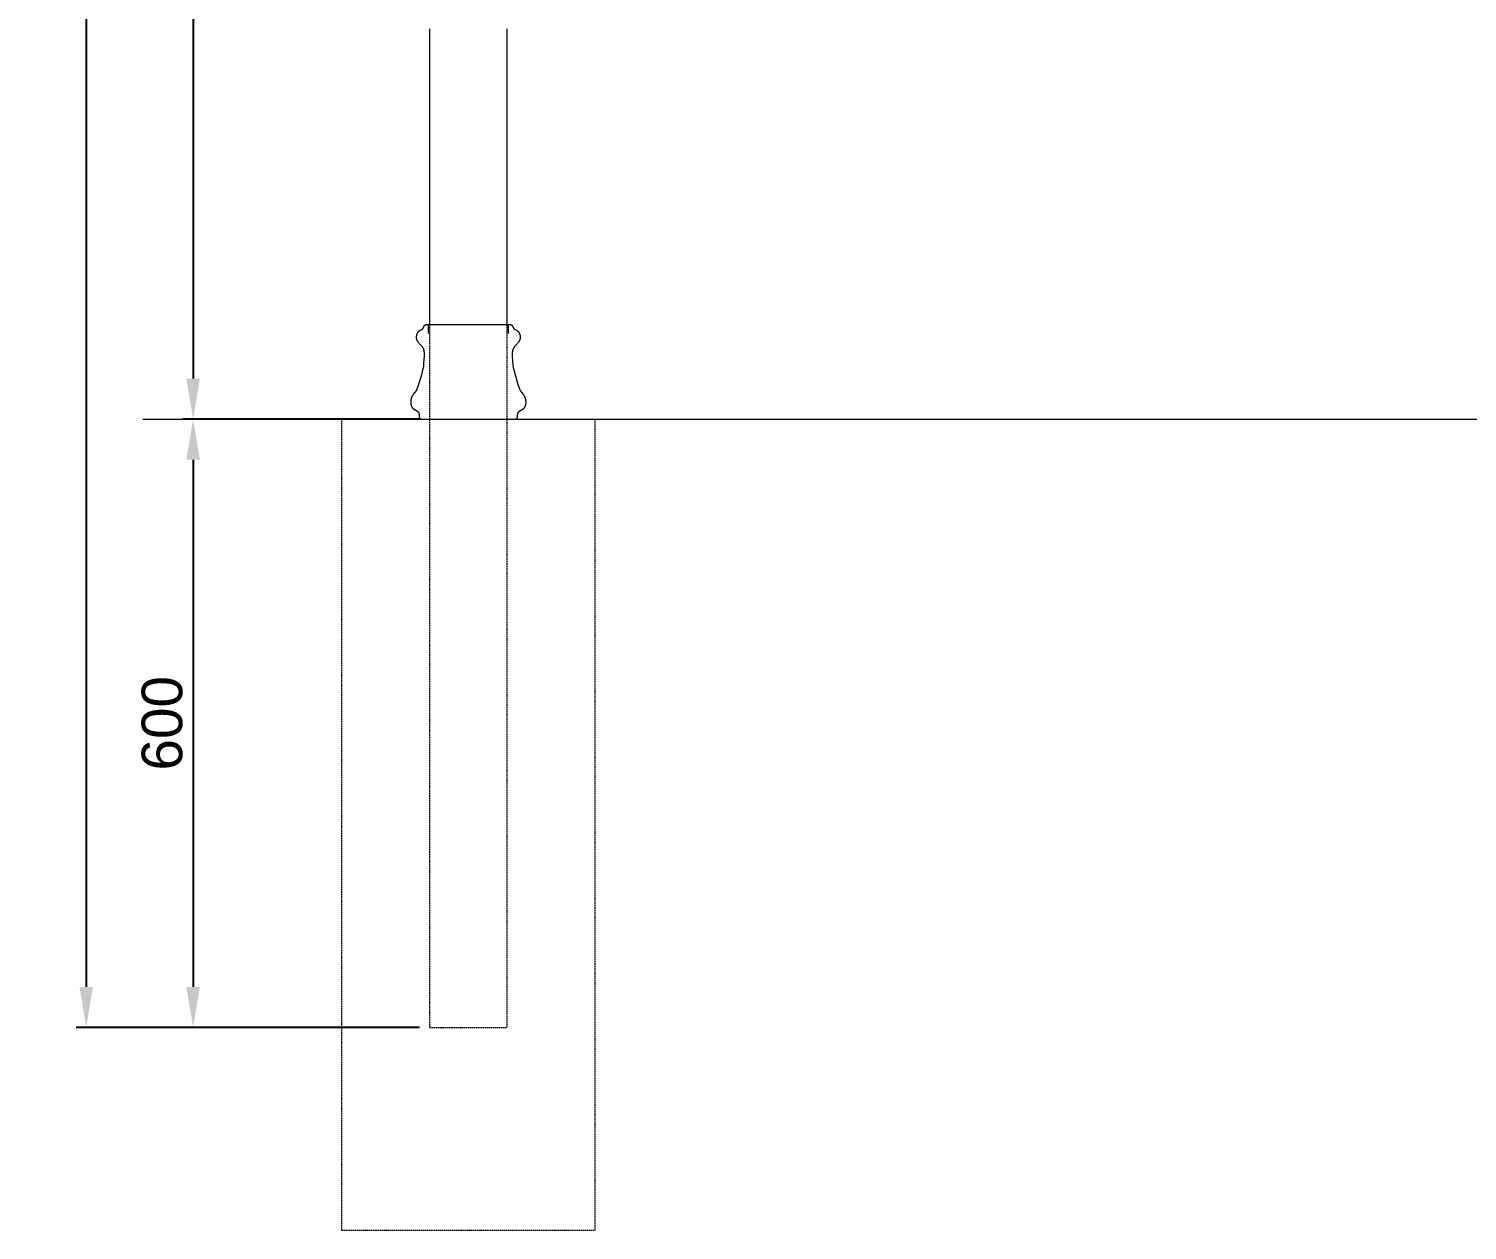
# Model space of a CAD drawing. Header units: millimetres. Extents: x -124 to 15640, y 659 to 4121.
# Drawn here: x 11228 to 12647, y 1437 to 2622 of the extents above; entities that cross this region are included whole.
import ezdxf

# ---------------------------------------------------------------- set-up
doc = ezdxf.new("R2010")
doc.units = ezdxf.units.MM
doc.linetypes.add('HIDDEN', pattern=[1.905, 1.27, -0.635])
for name, color, linetype, lineweight in [('ZANO_R', 7, 'Continuous', 0), ('ZANO_R_przerywana', 7, 'HIDDEN', 0), ('ZANO_W', 1, 'Continuous', 0)]:
    doc.layers.add(name, color=color, linetype=linetype, lineweight=lineweight)
doc.styles.add('Arial', font='arial.ttf')
doc.styles.get("Standard").update_dxf_attribs({"font": 'ARIALUNI.TTF'})
doc.dimstyles.new('pl i ang', dxfattribs={"dimtxt": 50, "dimasz": 50, "dimexe": 1.25, "dimexo": 0.625, "dimgap": 10, "dimtad": 1, "dimtoh": 1, "dimtxsty": 'Standard', "dimcen": 2.5, "dimclrd": 1, "dimclre": 1, "dimclrt": 1, "dimadec": 0, "dimazin": 0, "dimtfac": 1, "dimtmove": 0, "dimatfit": 3, "dimfxl": 1, "dimarcsym": 1})

# ---------------------------------------------------------------- blocks, each defined once
blk = doc.blocks.new('*D486')
at = {"layer": 'ZANO_R', "color": 1, "lineweight": -2}
for p, q in [((11648.3, 4120.6), (11275, 4120.6)), ((11285, 4080.6), (11285, 1676.6)), ((11613.8, 1636.6), (11275, 1636.6))]:
    blk.add_line(p, q, dxfattribs=at)
at = {"layer": 'ZANO_R', "color": 1}
for points in [[(11291.7, 4080.6), (11278.4, 4080.6), (11285, 4120.6)], [(11278.4, 1676.6), (11291.7, 1676.6), (11285, 1636.6)]]:
    blk.add_solid(points, dxfattribs=at)
at = {"layer": 'ZANO_R', "color": 1, "insert": (11254.6, 2878.6), "char_height": 40, "attachment_point": 5, "rotation": 90, "style": 'Arial'}
blk.add_mtext('2484', dxfattribs=at)
blk = doc.blocks.new('*D492')
at = {"layer": 'ZANO_R', "color": 1, "lineweight": -2}
for p, q in [((11451.8, 3439.6), (11380.4, 3439.6)), ((11390.4, 3399.6), (11390.4, 2276.6)), ((11605.4, 2236.6), (11380.4, 2236.6))]:
    blk.add_line(p, q, dxfattribs=at)
at = {"layer": 'ZANO_R', "color": 1}
for points in [[(11397.1, 3399.6), (11383.7, 3399.6), (11390.4, 3439.6)], [(11383.7, 2276.6), (11397.1, 2276.6), (11390.4, 2236.6)]]:
    blk.add_solid(points, dxfattribs=at)
at = {"layer": 'ZANO_R', "color": 1, "insert": (11360, 2838.1), "char_height": 40, "attachment_point": 5, "rotation": 90, "style": 'Arial'}
blk.add_mtext('1203', dxfattribs=at)
blk = doc.blocks.new('*D504')
at = {"layer": 'ZANO_W', "color": 1, "lineweight": -2}
for p, q in [((11613.8, 2236.6), (11380.4, 2236.6)), ((11390.4, 2196.6), (11390.4, 1676.6)), ((11613.8, 1636.6), (11380.4, 1636.6))]:
    blk.add_line(p, q, dxfattribs=at)
at = {"layer": 'ZANO_W', "color": 1}
for points in [[(11397.1, 2196.6), (11383.7, 2196.6), (11390.4, 2236.6)], [(11383.7, 1676.6), (11397.1, 1676.6), (11390.4, 1636.6)]]:
    blk.add_solid(points, dxfattribs=at)
at = {"layer": 'ZANO_W', "color": 1, "insert": (11360, 1936.6), "char_height": 40, "attachment_point": 5, "rotation": 90, "style": 'Arial'}
blk.add_mtext('600', dxfattribs=at)

msp = doc.modelspace()

# ---------------------------------------------------------------- linework, layer by layer
at = {"layer": 'ZANO_R'}
for p, q in [((11623.8, 2329.6), (11623.8, 2621.6)), ((11699.9, 2621.6), (11699.9, 2329.6)), ((11617.3, 2326.2), (11617.4, 2326.3)), ((11617.3, 2326.2), (11617.3, 2326.2)), ((11617.4, 2326.4), (11617.5, 2326.5)), ((11617.4, 2326.3), (11617.4, 2326.4)), ((11617.4, 2326.4), (11617.4, 2326.4)), ((11617.4, 2326.3), (11617.4, 2326.3)), ((11617.5, 2326.6), (11617.6, 2326.7)), ((11617.5, 2326.5), (11617.5, 2326.6)), ((11617.5, 2326.5), (11617.5, 2326.5)), ((11617.6, 2326.8), (11617.7, 2327.1)), ((11617.6, 2326.7), (11617.6, 2326.8)), ((11617.7, 2327.1), (11618, 2327.8)), ((11618, 2327.9), (11618.1, 2328)), ((11618, 2327.8), (11618, 2327.9)), ((11618.1, 2328.2), (11618.2, 2328.3)), ((11618.1, 2328), (11618.1, 2328.2)), ((11618.2, 2328.4), (11618.3, 2328.5)), ((11618.2, 2328.3), (11618.2, 2328.4)), ((11618.2, 2328.4), (11618.2, 2328.4)), ((11618.2, 2328.3), (11618.2, 2328.3)), ((11618.3, 2328.6), (11618.4, 2328.7)), ((11618.3, 2328.5), (11618.3, 2328.6)), ((11618.3, 2328.6), (11618.3, 2328.6)), ((11618.4, 2328.7), (11618.5, 2328.8)), ((11618.4, 2328.7), (11618.4, 2328.7)), ((11618.5, 2328.8), (11618.5, 2328.9)), ((11618.5, 2328.9), (11618.6, 2328.9)), ((11618.5, 2328.8), (11618.5, 2328.8)), ((11618.6, 2328.9), (11618.6, 2329)), ((11618.6, 2329), (11618.7, 2329)), ((11618.7, 2329), (11618.7, 2329.1)), ((11618.7, 2329.1), (11618.8, 2329.1)), ((11618.8, 2329.1), (11618.9, 2329.2)), ((11618.8, 2329.1), (11618.8, 2329.1)), ((11618.9, 2329.2), (11619, 2329.3)), ((11618.9, 2329.2), (11618.9, 2329.2)), ((11619, 2329.3), (11619, 2329.3)), ((11619, 2329.3), (11619, 2329.3)), ((11619, 2329.3), (11619, 2329.3)), ((11619, 2329.3), (11619.1, 2329.3)), ((11619.1, 2329.3), (11619.1, 2329.4)), ((11619.1, 2329.4), (11619.2, 2329.4)), ((11619.1, 2329.3), (11619.1, 2329.3)), ((11619.2, 2329.4), (11619.2, 2329.4)), ((11619.2, 2329.4), (11619.3, 2329.4)), ((11619.3, 2329.4), (11619.4, 2329.5)), ((11619.4, 2329.5), (11619.5, 2329.5)), ((11619.5, 2329.5), (11619.5, 2329.5)), ((11619.5, 2329.5), (11619.6, 2329.5)), ((11619.6, 2329.5), (11619.7, 2329.6)), ((11619.7, 2329.6), (11619.8, 2329.6)), ((11619.8, 2329.6), (11619.9, 2329.6)), ((11620.2, 2329.6), (11619.9, 2329.6)), ((11619.9, 2329.6), (11619.9, 2329.6)), ((11619.9, 2329.6), (11619.9, 2329.6)), ((11619.9, 2329.6), (11619.9, 2329.6)), ((11619.9, 2329.6), (11619.9, 2329.6)), ((11621.2, 2329.6), (11620.2, 2329.6)), ((11625, 2329.6), (11621.2, 2329.6)), ((11622.7, 2320.9), (11622.7, 2329.6)), ((11637.5, 2329.6), (11625, 2329.6)), ((11663.7, 2329.6), (11637.5, 2329.6)), ((11703.8, 2329.6), (11663.7, 2329.6)), ((11701, 2329.6), (11701, 2320.9)), ((11703.8, 2329.6), (11703.9, 2329.6)), ((11703.9, 2329.6), (11704, 2329.6)), ((11704, 2329.6), (11704.1, 2329.5)), ((11704.1, 2329.5), (11704.2, 2329.5)), ((11704.2, 2329.5), (11704.2, 2329.5)), ((11704.2, 2329.5), (11704.3, 2329.5)), ((11704.3, 2329.5), (11704.4, 2329.4)), ((11704.4, 2329.4), (11704.5, 2329.4)), ((11704.5, 2329.4), (11704.5, 2329.4)), ((11704.5, 2329.4), (11704.6, 2329.4)), ((11704.6, 2329.4), (11704.6, 2329.3)), ((11704.6, 2329.3), (11704.6, 2329.3)), ((11704.6, 2329.3), (11704.7, 2329.3)), ((11704.7, 2329.3), (11704.7, 2329.3)), ((11704.7, 2329.3), (11704.7, 2329.3)), ((11704.7, 2329.3), (11704.7, 2329.3)), ((11704.7, 2329.3), (11704.8, 2329.2)), ((11704.8, 2329.2), (11704.8, 2329.2)), ((11704.8, 2329.2), (11704.9, 2329.1)), ((11704.9, 2329.1), (11704.9, 2329.1)), ((11704.9, 2329.1), (11705, 2329.1)), ((11705, 2329.1), (11705, 2329)), ((11705, 2329), (11705.1, 2329)), ((11705.1, 2329), (11705.1, 2328.9)), ((11705.1, 2328.9), (11705.2, 2328.9)), ((11705.2, 2328.9), (11705.2, 2328.8)), ((11705.2, 2328.8), (11705.2, 2328.8)), ((11705.2, 2328.8), (11705.3, 2328.7)), ((11705.3, 2328.7), (11705.3, 2328.7)), ((11705.3, 2328.7), (11705.4, 2328.6)), ((11705.4, 2328.6), (11705.4, 2328.6)), ((11705.4, 2328.6), (11705.4, 2328.5)), ((11705.4, 2328.5), (11705.5, 2328.4)), ((11705.5, 2328.4), (11705.5, 2328.4)), ((11705.5, 2328.4), (11705.5, 2328.3)), ((11705.5, 2328.3), (11705.5, 2328.3)), ((11705.5, 2328.3), (11705.6, 2328.2)), ((11705.6, 2328.2), (11705.6, 2328)), ((11705.6, 2328), (11705.7, 2327.9)), ((11705.7, 2327.9), (11705.7, 2327.8)), ((11705.7, 2327.8), (11706, 2327.1)), ((11706, 2327.1), (11706.1, 2326.8)), ((11706.1, 2326.8), (11706.1, 2326.7)), ((11706.1, 2326.7), (11706.2, 2326.6)), ((11706.2, 2326.6), (11706.2, 2326.5)), ((11706.2, 2326.5), (11706.2, 2326.5)), ((11706.2, 2326.5), (11706.3, 2326.4)), ((11706.3, 2326.4), (11706.3, 2326.4)), ((11706.3, 2326.4), (11706.3, 2326.3)), ((11706.3, 2326.3), (11706.3, 2326.3)), ((11706.3, 2326.3), (11706.4, 2326.2)), ((11706.4, 2326.2), (11706.4, 2326.2)), ((11610.8, 2318.6), (11610.9, 2318.9)), ((11610.8, 2318.3), (11610.8, 2318.6)), ((11610.8, 2318), (11610.8, 2318.3)), ((11610.8, 2317.7), (11610.8, 2318)), ((11610.8, 2317.4), (11610.8, 2317.7)), ((11610.8, 2317.1), (11610.8, 2317.4)), ((11610.8, 2316.8), (11610.8, 2317.1)), ((11610.8, 2316.5), (11610.8, 2316.8)), ((11610.8, 2316.2), (11610.8, 2316.5)), ((11610.9, 2315.9), (11610.8, 2316.2)), ((11610.9, 2319.2), (11611, 2319.5)), ((11610.9, 2318.9), (11610.9, 2319.2)), ((11610.9, 2315.7), (11610.9, 2315.9)), ((11610.9, 2315.6), (11610.9, 2315.7)), ((11611, 2315.4), (11610.9, 2315.6)), ((11611, 2319.5), (11611.1, 2319.8)), ((11611, 2315.3), (11611, 2315.4)), ((11611, 2315.1), (11611, 2315.3)), ((11611.1, 2315), (11611, 2315.1)), ((11611.1, 2320), (11611.2, 2320.1)), ((11611.1, 2319.8), (11611.1, 2320)), ((11611.1, 2314.9), (11611.1, 2315)), ((11611.2, 2314.7), (11611.1, 2314.9)), ((11611.2, 2320.3), (11611.3, 2320.4)), ((11611.2, 2320.1), (11611.2, 2320.3)), ((11611.2, 2314.6), (11611.2, 2314.7)), ((11611.3, 2314.5), (11611.2, 2314.6)), ((11611.3, 2320.6), (11611.4, 2320.7)), ((11611.3, 2320.4), (11611.3, 2320.6)), ((11611.3, 2314.3), (11611.3, 2314.5)), ((11611.4, 2314.2), (11611.3, 2314.3)), ((11611.4, 2320.9), (11611.5, 2321)), ((11611.4, 2320.7), (11611.4, 2320.9)), ((11611.4, 2314.1), (11611.4, 2314.2)), ((11611.5, 2314), (11611.4, 2314.1)), ((11611.5, 2321.1), (11611.6, 2321.3)), ((11611.5, 2321), (11611.5, 2321.1)), ((11611.6, 2313.8), (11611.5, 2314)), ((11611.6, 2321.3), (11611.7, 2321.4)), ((11611.7, 2313.6), (11611.6, 2313.8)), ((11611.7, 2321.6), (11611.8, 2321.7)), ((11611.7, 2321.4), (11611.7, 2321.6)), ((11611.8, 2313.4), (11611.7, 2313.6)), ((11611.8, 2321.7), (11611.9, 2321.8)), ((11611.9, 2313.2), (11611.8, 2313.4)), ((11611.9, 2321.8), (11612, 2322)), ((11612, 2313), (11611.9, 2313.2)), ((11612, 2322.1), (11612.1, 2322.2)), ((11612, 2322), (11612, 2322.1)), ((11612.2, 2312.8), (11612, 2313)), ((11612.1, 2322.2), (11612.2, 2322.3)), ((11612.2, 2322.3), (11612.3, 2322.5)), ((11612.3, 2312.6), (11612.2, 2312.8)), ((11612.3, 2322.5), (11612.4, 2322.6)), ((11612.5, 2312.4), (11612.3, 2312.6)), ((11612.4, 2322.6), (11612.5, 2322.7)), ((11612.5, 2322.7), (11612.6, 2322.8)), ((11612.6, 2312.2), (11612.5, 2312.4)), ((11612.6, 2322.8), (11612.7, 2322.9)), ((11612.7, 2312), (11612.6, 2312.2)), ((11612.7, 2322.9), (11612.8, 2323)), ((11613.1, 2311.7), (11612.7, 2312)), ((11612.8, 2323), (11612.9, 2323.1)), ((11612.9, 2323.1), (11613, 2323.2)), ((11613, 2323.2), (11613.1, 2323.3)), ((11613.1, 2323.3), (11613.2, 2323.4)), ((11613.2, 2323.4), (11613.4, 2323.6)), ((11613.4, 2323.6), (11613.5, 2323.7)), ((11613.5, 2323.7), (11613.7, 2323.8)), ((11613.7, 2323.8), (11613.8, 2323.9)), ((11613.8, 2323.9), (11614, 2324)), ((11614, 2324), (11614.1, 2324.1)), ((11614.1, 2324.1), (11614.3, 2324.2)), ((11614.3, 2324.2), (11614.5, 2324.3)), ((11614.5, 2324.3), (11614.9, 2324.5)), ((11614.9, 2324.5), (11615.8, 2324.9)), ((11615.8, 2324.9), (11616, 2325)), ((11616, 2325), (11616.2, 2325.2)), ((11616.2, 2325.2), (11616.3, 2325.2)), ((11616.3, 2325.2), (11616.3, 2325.3)), ((11616.3, 2325.3), (11616.4, 2325.3)), ((11616.4, 2325.3), (11616.5, 2325.4)), ((11616.5, 2325.4), (11616.6, 2325.5)), ((11616.6, 2325.5), (11616.7, 2325.5)), ((11616.7, 2325.5), (11616.8, 2325.6)), ((11616.8, 2325.6), (11616.9, 2325.7)), ((11616.9, 2325.7), (11617, 2325.8)), ((11616.9, 2325.7), (11616.9, 2325.7)), ((11617, 2325.8), (11617.1, 2325.9)), ((11617, 2325.8), (11617, 2325.8)), ((11617, 2325.8), (11617, 2325.8)), ((11617.1, 2325.9), (11617.1, 2326)), ((11617.1, 2326), (11617.2, 2326)), ((11617.1, 2325.9), (11617.1, 2325.9)), ((11617.2, 2326), (11617.2, 2326.1)), ((11617.2, 2326.1), (11617.3, 2326.1)), ((11617.2, 2326), (11617.2, 2326)), ((11617.3, 2326.1), (11617.3, 2326.2)), ((11622.7, 2320.9), (11622.7, 2320.9)), ((11622.7, 2320.9), (11622.7, 2320.9)), ((11622.7, 2320.9), (11622.7, 2320.9)), ((11622.7, 2320.9), (11622.7, 2320.9)), ((11622.7, 2320.9), (11622.7, 2320.9)), ((11622.7, 2320.9), (11622.7, 2320.9)), ((11622.7, 2320.9), (11622.7, 2320.9)), ((11622.7, 2320.9), (11622.7, 2320.9)), ((11622.7, 2320.9), (11622.7, 2320.9)), ((11706.4, 2326.2), (11706.4, 2326.1)), ((11706.4, 2326.1), (11706.5, 2326.1)), ((11706.5, 2326.1), (11706.5, 2326)), ((11706.5, 2326), (11706.5, 2326)), ((11706.5, 2326), (11706.6, 2326)), ((11706.6, 2326), (11706.6, 2325.9)), ((11706.6, 2325.9), (11706.6, 2325.9)), ((11706.6, 2325.9), (11706.7, 2325.8)), ((11706.7, 2325.8), (11706.7, 2325.8)), ((11706.7, 2325.8), (11706.7, 2325.8)), ((11706.7, 2325.8), (11706.8, 2325.7)), ((11706.8, 2325.7), (11706.8, 2325.7)), ((11706.8, 2325.7), (11706.9, 2325.6)), ((11706.9, 2325.6), (11707, 2325.5)), ((11707, 2325.5), (11707.1, 2325.5)), ((11707.1, 2325.5), (11707.2, 2325.4)), ((11707.2, 2325.4), (11707.3, 2325.3)), ((11707.3, 2325.3), (11707.4, 2325.3)), ((11707.4, 2325.3), (11707.4, 2325.2)), ((11707.4, 2325.2), (11707.5, 2325.2)), ((11707.5, 2325.2), (11707.7, 2325)), ((11707.7, 2325), (11707.9, 2324.9)), ((11707.9, 2324.9), (11708.8, 2324.5)), ((11708.8, 2324.5), (11709.2, 2324.3)), ((11709.2, 2324.3), (11709.4, 2324.2)), ((11709.4, 2324.2), (11709.6, 2324.1)), ((11709.6, 2324.1), (11709.7, 2324)), ((11709.7, 2324), (11709.9, 2323.9)), ((11709.9, 2323.9), (11710, 2323.8)), ((11710, 2323.8), (11710.2, 2323.7)), ((11710.2, 2323.7), (11710.3, 2323.6)), ((11710.3, 2323.6), (11710.5, 2323.4)), ((11710.5, 2323.4), (11710.6, 2323.3)), ((11710.6, 2323.3), (11710.7, 2323.2)), ((11711, 2312), (11710.6, 2311.7)), ((11710.7, 2323.2), (11710.8, 2323.1)), ((11710.8, 2323.1), (11710.9, 2323)), ((11710.9, 2323), (11711, 2322.9)), ((11711, 2322.9), (11711.1, 2322.8)), ((11711.1, 2312.2), (11711, 2312)), ((11711.1, 2322.8), (11711.2, 2322.7)), ((11711.2, 2312.4), (11711.1, 2312.2)), ((11711.2, 2322.7), (11711.3, 2322.6)), ((11711.4, 2312.6), (11711.2, 2312.4)), ((11711.3, 2322.6), (11711.4, 2322.5)), ((11711.4, 2322.5), (11711.5, 2322.3)), ((11711.5, 2312.8), (11711.4, 2312.6)), ((11711.5, 2322.3), (11711.6, 2322.2)), ((11711.7, 2313), (11711.5, 2312.8)), ((11711.6, 2322.2), (11711.7, 2322.1)), ((11711.7, 2322.1), (11711.7, 2322)), ((11711.7, 2322), (11711.8, 2321.8)), ((11711.8, 2313.2), (11711.7, 2313)), ((11711.8, 2321.8), (11711.9, 2321.7)), ((11711.9, 2313.4), (11711.8, 2313.2)), ((11711.9, 2321.7), (11712, 2321.6)), ((11712, 2313.6), (11711.9, 2313.4)), ((11712, 2321.6), (11712, 2321.4)), ((11712, 2321.4), (11712.1, 2321.3)), ((11712.1, 2313.8), (11712, 2313.6)), ((11712.1, 2321.3), (11712.2, 2321.1)), ((11712.2, 2314), (11712.1, 2313.8)), ((11712.2, 2321.1), (11712.2, 2321)), ((11712.2, 2321), (11712.3, 2320.9)), ((11712.3, 2314.1), (11712.2, 2314)), ((11712.3, 2320.9), (11712.3, 2320.7)), ((11712.3, 2320.7), (11712.4, 2320.6)), ((11712.4, 2314.3), (11712.3, 2314.2)), ((11712.3, 2314.2), (11712.3, 2314.1)), ((11712.4, 2320.6), (11712.4, 2320.4)), ((11712.4, 2320.4), (11712.5, 2320.3)), ((11712.5, 2314.6), (11712.4, 2314.5)), ((11712.4, 2314.5), (11712.4, 2314.3)), ((11712.5, 2320.3), (11712.5, 2320.1)), ((11712.5, 2320.1), (11712.6, 2320)), ((11712.6, 2314.9), (11712.5, 2314.7)), ((11712.5, 2314.7), (11712.5, 2314.6)), ((11712.6, 2320), (11712.6, 2319.8)), ((11712.6, 2319.8), (11712.7, 2319.5)), ((11712.7, 2315.3), (11712.6, 2315.1)), ((11712.6, 2315.1), (11712.6, 2315)), ((11712.6, 2315), (11712.6, 2314.9)), ((11712.7, 2319.5), (11712.8, 2319.2)), ((11712.8, 2315.7), (11712.7, 2315.6)), ((11712.7, 2315.6), (11712.7, 2315.4)), ((11712.7, 2315.4), (11712.7, 2315.3)), ((11712.8, 2319.2), (11712.8, 2318.9)), ((11712.8, 2318.9), (11712.9, 2318.6)), ((11712.9, 2316.2), (11712.8, 2315.9)), ((11712.8, 2315.9), (11712.8, 2315.7)), ((11712.9, 2318.6), (11712.9, 2318.3)), ((11712.9, 2318.3), (11712.9, 2318)), ((11712.9, 2318), (11712.9, 2317.7)), ((11712.9, 2317.7), (11712.9, 2317.4)), ((11712.9, 2317.4), (11712.9, 2317.1)), ((11712.9, 2317.1), (11712.9, 2316.8)), ((11712.9, 2316.8), (11712.9, 2316.5)), ((11712.9, 2316.5), (11712.9, 2316.2)), ((11613.4, 2311.3), (11613.1, 2311.7)), ((11615.4, 2309.3), (11613.4, 2311.3)), ((11615.7, 2308.9), (11615.4, 2309.3)), ((11616, 2308.6), (11615.7, 2308.9)), ((11616.2, 2308.3), (11616, 2308.6)), ((11616.4, 2308.1), (11616.2, 2308.3)), ((11616.6, 2307.8), (11616.4, 2308.1)), ((11616.7, 2307.5), (11616.6, 2307.8)), ((11616.9, 2307.3), (11616.7, 2307.5)), ((11617.1, 2307), (11616.9, 2307.3)), ((11617.2, 2306.7), (11617.1, 2307)), ((11617.4, 2306.4), (11617.2, 2306.7)), ((11617.5, 2306.2), (11617.4, 2306.4)), ((11617.6, 2305.9), (11617.5, 2306.2)), ((11617.8, 2305.6), (11617.6, 2305.9)), ((11617.9, 2305.3), (11617.8, 2305.6)), ((11618, 2305), (11617.9, 2305.3)), ((11618.1, 2304.7), (11618, 2305)), ((11618.2, 2304.4), (11618.1, 2304.7)), ((11618.1, 2291.4), (11618.5, 2298.7)), ((11618.2, 2304.1), (11618.2, 2304.4)), ((11618.3, 2303.9), (11618.2, 2304.1)), ((11618.3, 2303.7), (11618.3, 2303.9)), ((11618.4, 2303.4), (11618.3, 2303.7)), ((11618.4, 2303.1), (11618.4, 2303.4)), ((11618.5, 2302.7), (11618.4, 2303.1)), ((11618.5, 2302.4), (11618.5, 2302.7)), ((11618.5, 2302), (11618.5, 2302.4)), ((11618.5, 2301.7), (11618.5, 2302)), ((11618.6, 2301.3), (11618.5, 2301.7)), ((11618.5, 2300), (11618.6, 2300.7)), ((11618.5, 2298.7), (11618.5, 2300)), ((11618.6, 2300.7), (11618.6, 2301.3)), ((11705.2, 2301.7), (11705.1, 2301.3)), ((11705.1, 2301.3), (11705.1, 2300.7)), ((11705.1, 2300.7), (11705.2, 2300)), ((11705.3, 2303.1), (11705.2, 2302.7)), ((11705.2, 2302.7), (11705.2, 2302.4)), ((11705.2, 2302.4), (11705.2, 2302)), ((11705.2, 2302), (11705.2, 2301.7)), ((11705.2, 2300), (11705.5, 2292.8)), ((11705.4, 2303.7), (11705.3, 2303.4)), ((11705.3, 2303.4), (11705.3, 2303.1)), ((11705.5, 2304.1), (11705.4, 2303.9)), ((11705.4, 2303.9), (11705.4, 2303.7)), ((11705.6, 2304.7), (11705.5, 2304.4)), ((11705.5, 2304.4), (11705.5, 2304.1)), ((11705.7, 2305), (11705.6, 2304.7)), ((11705.8, 2305.3), (11705.7, 2305)), ((11705.9, 2305.6), (11705.8, 2305.3)), ((11706.1, 2305.9), (11705.9, 2305.6)), ((11706.2, 2306.2), (11706.1, 2305.9)), ((11706.3, 2306.4), (11706.2, 2306.2)), ((11706.5, 2306.7), (11706.3, 2306.4)), ((11706.6, 2307), (11706.5, 2306.7)), ((11706.8, 2307.3), (11706.6, 2307)), ((11707, 2307.5), (11706.8, 2307.3)), ((11707.1, 2307.8), (11707, 2307.5)), ((11707.3, 2308.1), (11707.1, 2307.8)), ((11707.5, 2308.3), (11707.3, 2308.1)), ((11707.7, 2308.6), (11707.5, 2308.3)), ((11708, 2308.9), (11707.7, 2308.6)), ((11708.3, 2309.3), (11708, 2308.9)), ((11710.3, 2311.3), (11708.3, 2309.3)), ((11710.6, 2311.7), (11710.3, 2311.3)), ((11616.5, 2282.8), (11617.1, 2285.1)), ((11617.1, 2285.1), (11617.4, 2286.2)), ((11617.4, 2286.2), (11617.6, 2287.2)), ((11617.6, 2287.2), (11617.7, 2287.9)), ((11617.7, 2287.9), (11617.8, 2288.6)), ((11617.8, 2288.6), (11617.9, 2289.3)), ((11617.9, 2289.3), (11618, 2290)), ((11618, 2290), (11618.1, 2291.4)), ((11705.5, 2292.8), (11705.6, 2291.4)), ((11705.6, 2291.4), (11705.7, 2290)), ((11705.7, 2290), (11705.8, 2289.3)), ((11705.8, 2289.3), (11705.9, 2288.6)), ((11705.9, 2288.6), (11706, 2287.9)), ((11706, 2287.9), (11706.1, 2287.2)), ((11706.1, 2287.2), (11706.3, 2286.2)), ((11706.3, 2286.2), (11706.6, 2285.1)), ((11706.6, 2285.1), (11707.2, 2282.8)), ((11612.4, 2269.1), (11615.3, 2278.4)), ((11615.3, 2278.4), (11616.5, 2282.8)), ((11707.2, 2282.8), (11710.7, 2270.9)), ((11710.7, 2270.9), (11711.3, 2269.1)), ((11605.4, 2255.4), (11605.5, 2255.8)), ((11605.4, 2255), (11605.4, 2255.4)), ((11605.5, 2255.8), (11605.6, 2256.2)), ((11605.6, 2256.2), (11605.7, 2256.6)), ((11605.7, 2256.6), (11605.8, 2257)), ((11605.8, 2257.3), (11605.9, 2257.5)), ((11605.8, 2257), (11605.8, 2257.3)), ((11605.9, 2257.5), (11606, 2257.7)), ((11606, 2257.7), (11606.1, 2258)), ((11606.1, 2258), (11606.2, 2258.2)), ((11606.2, 2258.2), (11606.3, 2258.4)), ((11606.3, 2258.6), (11606.4, 2258.8)), ((11606.3, 2258.4), (11606.3, 2258.6)), ((11606.4, 2258.8), (11606.5, 2259.1)), ((11606.5, 2259.1), (11606.7, 2259.3)), ((11606.7, 2259.3), (11606.8, 2259.5)), ((11606.8, 2259.5), (11606.9, 2259.7)), ((11606.9, 2259.7), (11607, 2259.9)), ((11607, 2259.9), (11607.1, 2260.1)), ((11607.1, 2260.1), (11607.3, 2260.3)), ((11607.3, 2260.3), (11607.4, 2260.6)), ((11607.4, 2260.6), (11607.6, 2260.8)), ((11607.6, 2260.8), (11607.8, 2261)), ((11607.8, 2261), (11608.1, 2261.4)), ((11608.1, 2261.4), (11609.1, 2262.7)), ((11609.1, 2262.7), (11609.5, 2263.1)), ((11609.5, 2263.1), (11609.6, 2263.3)), ((11609.6, 2263.3), (11609.8, 2263.5)), ((11609.8, 2263.5), (11610, 2263.8)), ((11610, 2263.8), (11610.1, 2264)), ((11610.1, 2264), (11610.2, 2264.2)), ((11610.2, 2264.2), (11610.4, 2264.4)), ((11610.4, 2264.4), (11610.6, 2264.8)), ((11610.6, 2264.8), (11610.9, 2265.3)), ((11610.9, 2265.3), (11611.1, 2265.7)), ((11611.1, 2265.7), (11611.3, 2266.2)), ((11611.3, 2266.2), (11611.5, 2266.7)), ((11611.5, 2266.7), (11611.7, 2267.1)), ((11611.7, 2267.1), (11612, 2268.1)), ((11612, 2268.1), (11612.4, 2269.1)), ((11711.3, 2269.1), (11711.7, 2268.1)), ((11711.7, 2268.1), (11712, 2267.1)), ((11712, 2267.1), (11712.2, 2266.7)), ((11712.2, 2266.7), (11712.4, 2266.2)), ((11712.4, 2266.2), (11712.6, 2265.7)), ((11712.6, 2265.7), (11712.8, 2265.3)), ((11712.8, 2265.3), (11713.1, 2264.8)), ((11713.1, 2264.8), (11713.3, 2264.4)), ((11713.3, 2264.4), (11713.5, 2264.2)), ((11713.5, 2264.2), (11713.6, 2264)), ((11713.6, 2264), (11713.7, 2263.8)), ((11713.7, 2263.8), (11713.9, 2263.5)), ((11713.9, 2263.5), (11714, 2263.3)), ((11714, 2263.3), (11714.2, 2263.1)), ((11714.2, 2263.1), (11714.6, 2262.7)), ((11714.6, 2262.7), (11715.6, 2261.4)), ((11715.6, 2261.4), (11715.9, 2261)), ((11715.9, 2261), (11716.1, 2260.8)), ((11716.1, 2260.8), (11716.3, 2260.6)), ((11716.3, 2260.6), (11716.4, 2260.3)), ((11716.4, 2260.3), (11716.6, 2260.1)), ((11716.6, 2260.1), (11716.7, 2259.9)), ((11716.7, 2259.9), (11716.8, 2259.7)), ((11716.8, 2259.7), (11716.9, 2259.5)), ((11716.9, 2259.5), (11717, 2259.3)), ((11717, 2259.3), (11717.2, 2259.1)), ((11717.2, 2259.1), (11717.3, 2258.8)), ((11717.3, 2258.8), (11717.4, 2258.6)), ((11717.4, 2258.6), (11717.4, 2258.4)), ((11717.4, 2258.4), (11717.5, 2258.2)), ((11717.5, 2258.2), (11717.6, 2258)), ((11717.6, 2258), (11717.7, 2257.7)), ((11717.7, 2257.7), (11717.8, 2257.5)), ((11717.8, 2257.5), (11717.9, 2257.3)), ((11717.9, 2257.3), (11717.9, 2257)), ((11717.9, 2257), (11718, 2256.6)), ((11718, 2256.6), (11718.1, 2256.2)), ((11718.1, 2256.2), (11718.2, 2255.8)), ((11718.2, 2255.8), (11718.3, 2255.4)), ((11718.3, 2255.4), (11718.3, 2255)), ((11605.3, 2254.6), (11605.4, 2255)), ((11605.3, 2254.2), (11605.3, 2254.6)), ((11605.3, 2253.8), (11605.3, 2254.2)), ((11605.3, 2253.5), (11605.3, 2253.8)), ((11605.3, 2253.1), (11605.3, 2253.5)), ((11605.3, 2252.7), (11605.3, 2253.1)), ((11605.3, 2252.3), (11605.3, 2252.7)), ((11605.3, 2251.9), (11605.3, 2252.3)), ((11605.4, 2251.7), (11605.3, 2251.9)), ((11605.4, 2251.5), (11605.4, 2251.7)), ((11605.4, 2251.3), (11605.4, 2251.5)), ((11605.5, 2251.1), (11605.4, 2251.3)), ((11605.5, 2250.9), (11605.5, 2251.1)), ((11605.6, 2250.7), (11605.5, 2250.9)), ((11605.6, 2250.5), (11605.6, 2250.7)), ((11605.7, 2250.4), (11605.6, 2250.5)), ((11605.8, 2250), (11605.7, 2250.4)), ((11605.9, 2249.7), (11605.8, 2250)), ((11605.9, 2249.6), (11605.9, 2249.7)), ((11606, 2249.4), (11605.9, 2249.6)), ((11606, 2249.2), (11606, 2249.4)), ((11606.1, 2249.1), (11606, 2249.2)), ((11606.2, 2248.9), (11606.1, 2249.1)), ((11606.3, 2248.8), (11606.2, 2248.9)), ((11606.3, 2248.6), (11606.3, 2248.8)), ((11606.4, 2248.5), (11606.3, 2248.6)), ((11606.5, 2248.3), (11606.4, 2248.5)), ((11606.6, 2248.2), (11606.5, 2248.3)), ((11606.7, 2248), (11606.6, 2248.2)), ((11606.7, 2247.9), (11606.7, 2248)), ((11606.8, 2247.8), (11606.7, 2247.9)), ((11606.9, 2247.6), (11606.8, 2247.8)), ((11607, 2247.5), (11606.9, 2247.6)), ((11607.1, 2247.3), (11607, 2247.5)), ((11607.2, 2247.2), (11607.1, 2247.3)), ((11607.4, 2247.1), (11607.2, 2247.2)), ((11607.5, 2247), (11607.4, 2247.1)), ((11607.6, 2246.8), (11607.5, 2247)), ((11607.7, 2246.7), (11607.6, 2246.8)), ((11607.8, 2246.6), (11607.7, 2246.7)), ((11607.9, 2246.5), (11607.8, 2246.6)), ((11608.1, 2246.4), (11607.9, 2246.5)), ((11608.2, 2246.2), (11608.1, 2246.4)), ((11608.3, 2246.1), (11608.2, 2246.2)), ((11608.5, 2246), (11608.3, 2246.1)), ((11608.6, 2245.9), (11608.5, 2246)), ((11608.8, 2245.8), (11608.6, 2245.9)), ((11608.9, 2245.7), (11608.8, 2245.8)), ((11609.1, 2245.6), (11608.9, 2245.7)), ((11609.3, 2245.5), (11609.1, 2245.6)), ((11609.6, 2245.3), (11609.3, 2245.5)), ((11611, 2244.6), (11609.6, 2245.3)), ((11611.3, 2244.4), (11611, 2244.6)), ((11611.5, 2244.3), (11611.3, 2244.4)), ((11611.7, 2244.2), (11611.5, 2244.3)), ((11611.8, 2244.1), (11611.7, 2244.2)), ((11612, 2244), (11611.8, 2244.1)), ((11612.1, 2243.9), (11612, 2244)), ((11612.2, 2243.8), (11612.1, 2243.9)), ((11612.3, 2243.7), (11612.2, 2243.8)), ((11612.4, 2243.7), (11612.3, 2243.7)), ((11612.5, 2243.6), (11612.4, 2243.7)), ((11612.6, 2243.5), (11612.5, 2243.6)), ((11612.5, 2243.6), (11612.5, 2243.6)), ((11612.6, 2243.4), (11612.6, 2243.5)), ((11612.7, 2243.4), (11612.6, 2243.4)), ((11612.8, 2243.3), (11612.7, 2243.4)), ((11612.8, 2243.2), (11612.8, 2243.3)), ((11612.9, 2243.2), (11612.8, 2243.2)), ((11612.9, 2243.1), (11612.9, 2243.2)), ((11613, 2243), (11612.9, 2243.1)), ((11613.1, 2242.9), (11613, 2243)), ((11613, 2243), (11613, 2243)), ((11613.1, 2242.8), (11613.1, 2242.9)), ((11613.2, 2242.7), (11613.1, 2242.8)), ((11613.2, 2242.6), (11613.2, 2242.7)), ((11613.3, 2242.6), (11613.2, 2242.6)), ((11613.3, 2242.5), (11613.3, 2242.6)), ((11613.3, 2242.4), (11613.3, 2242.5)), ((11613.4, 2242.3), (11613.3, 2242.4)), ((11613.4, 2242.2), (11613.4, 2242.3)), ((11613.4, 2242.1), (11613.4, 2242.2)), ((11613.5, 2242), (11613.4, 2242.1)), ((11613.5, 2241.9), (11613.5, 2242)), ((11613.5, 2241.8), (11613.5, 2241.9)), ((11613.5, 2241.7), (11613.5, 2241.8)), ((11613.5, 2241.6), (11613.5, 2241.7)), ((11613.6, 2241.4), (11613.5, 2241.6)), ((11613.6, 2241.1), (11613.6, 2241.4)), ((11613.6, 2240.7), (11613.6, 2241.1)), ((11710.2, 2241.6), (11710.1, 2241.4)), ((11710.1, 2241.4), (11710.1, 2241.1)), ((11710.1, 2241.1), (11710.1, 2240.7)), ((11710.3, 2242.1), (11710.2, 2242)), ((11710.2, 2242), (11710.2, 2241.9)), ((11710.2, 2241.9), (11710.2, 2241.8)), ((11710.2, 2241.8), (11710.2, 2241.7)), ((11710.2, 2241.7), (11710.2, 2241.6)), ((11710.4, 2242.4), (11710.3, 2242.3)), ((11710.3, 2242.3), (11710.3, 2242.2)), ((11710.3, 2242.2), (11710.3, 2242.1)), ((11710.5, 2242.6), (11710.4, 2242.6)), ((11710.4, 2242.6), (11710.4, 2242.5)), ((11710.4, 2242.5), (11710.4, 2242.4)), ((11710.6, 2242.8), (11710.5, 2242.7)), ((11710.5, 2242.7), (11710.5, 2242.6)), ((11710.7, 2243), (11710.6, 2242.9)), ((11710.6, 2242.9), (11710.6, 2242.8)), ((11710.8, 2243.1), (11710.7, 2243)), ((11710.7, 2243), (11710.7, 2243)), ((11710.9, 2243.2), (11710.8, 2243.2)), ((11710.8, 2243.2), (11710.8, 2243.1)), ((11711, 2243.4), (11710.9, 2243.3)), ((11710.9, 2243.3), (11710.9, 2243.2)), ((11711.1, 2243.4), (11711, 2243.4)), ((11711.2, 2243.6), (11711.1, 2243.5)), ((11711.1, 2243.5), (11711.1, 2243.4)), ((11711.3, 2243.7), (11711.2, 2243.6)), ((11711.2, 2243.6), (11711.2, 2243.6)), ((11711.4, 2243.7), (11711.3, 2243.7)), ((11711.5, 2243.8), (11711.4, 2243.7)), ((11711.6, 2243.9), (11711.5, 2243.8)), ((11711.7, 2244), (11711.6, 2243.9)), ((11711.9, 2244.1), (11711.7, 2244)), ((11712, 2244.2), (11711.9, 2244.1)), ((11712.2, 2244.3), (11712, 2244.2)), ((11712.4, 2244.4), (11712.2, 2244.3)), ((11712.7, 2244.6), (11712.4, 2244.4)), ((11714.1, 2245.3), (11712.7, 2244.6)), ((11714.4, 2245.5), (11714.1, 2245.3)), ((11714.6, 2245.6), (11714.4, 2245.5)), ((11714.8, 2245.7), (11714.6, 2245.6)), ((11714.9, 2245.8), (11714.8, 2245.7)), ((11715.1, 2245.9), (11714.9, 2245.8)), ((11715.2, 2246), (11715.1, 2245.9)), ((11715.4, 2246.1), (11715.2, 2246)), ((11715.5, 2246.2), (11715.4, 2246.1)), ((11715.6, 2246.4), (11715.5, 2246.2)), ((11715.8, 2246.5), (11715.6, 2246.4)), ((11715.9, 2246.6), (11715.8, 2246.5)), ((11716, 2246.7), (11715.9, 2246.6)), ((11716.1, 2246.8), (11716, 2246.7)), ((11716.2, 2247), (11716.1, 2246.8)), ((11716.3, 2247.1), (11716.2, 2247)), ((11716.5, 2247.2), (11716.3, 2247.1)), ((11716.6, 2247.3), (11716.5, 2247.2)), ((11716.7, 2247.5), (11716.6, 2247.3)), ((11716.8, 2247.6), (11716.7, 2247.5)), ((11716.9, 2247.8), (11716.8, 2247.6)), ((11717, 2247.9), (11716.9, 2247.8)), ((11717.1, 2248.2), (11717, 2248)), ((11717, 2248), (11717, 2247.9)), ((11717.2, 2248.3), (11717.1, 2248.2)), ((11717.3, 2248.5), (11717.2, 2248.3)), ((11717.4, 2248.6), (11717.3, 2248.5)), ((11717.5, 2248.9), (11717.4, 2248.8)), ((11717.4, 2248.8), (11717.4, 2248.6)), ((11717.6, 2249.1), (11717.5, 2248.9)), ((11717.7, 2249.2), (11717.6, 2249.1)), ((11717.8, 2249.6), (11717.7, 2249.4)), ((11717.7, 2249.4), (11717.7, 2249.2)), ((11717.9, 2250), (11717.8, 2249.7)), ((11717.8, 2249.7), (11717.8, 2249.6)), ((11718, 2250.4), (11717.9, 2250)), ((11718.1, 2250.5), (11718, 2250.4)), ((11718.2, 2250.9), (11718.1, 2250.7)), ((11718.1, 2250.7), (11718.1, 2250.5)), ((11718.3, 2251.3), (11718.2, 2251.1)), ((11718.2, 2251.1), (11718.2, 2250.9)), ((11718.3, 2255), (11718.4, 2254.6)), ((11718.4, 2251.9), (11718.3, 2251.7)), ((11718.3, 2251.7), (11718.3, 2251.5)), ((11718.3, 2251.5), (11718.3, 2251.3)), ((11718.4, 2254.6), (11718.4, 2254.2)), ((11718.4, 2254.2), (11718.4, 2253.8)), ((11718.4, 2253.8), (11718.4, 2253.5)), ((11718.4, 2253.5), (11718.4, 2253.1)), ((11718.4, 2253.1), (11718.4, 2252.7)), ((11718.4, 2252.7), (11718.4, 2252.3)), ((11718.4, 2252.3), (11718.4, 2251.9)), ((11340.9, 2236.6), (14065.2, 2236.6)), ((11536.8, 2236.6), (11786.8, 2236.6)), ((11613.7, 2239.4), (11613.6, 2240.7)), ((11613.7, 2239.2), (11613.7, 2239.4)), ((11613.7, 2238.9), (11613.7, 2239.2)), ((11613.7, 2238.7), (11613.7, 2238.9)), ((11613.8, 2238.5), (11613.7, 2238.7)), ((11613.8, 2238.4), (11613.8, 2238.5)), ((11613.8, 2238.3), (11613.8, 2238.4)), ((11613.8, 2238.2), (11613.8, 2238.3)), ((11613.9, 2238.1), (11613.8, 2238.2)), ((11613.9, 2238), (11613.9, 2238.1)), ((11613.9, 2237.9), (11613.9, 2238)), ((11614, 2237.8), (11613.9, 2237.9)), ((11613.9, 2237.9), (11613.9, 2237.9)), ((11614, 2237.7), (11614, 2237.8)), ((11614, 2237.6), (11614, 2237.7)), ((11614, 2237.7), (11614, 2237.7)), ((11614.1, 2237.6), (11614, 2237.6)), ((11614.1, 2237.5), (11614.1, 2237.6)), ((11614.1, 2237.6), (11614.1, 2237.6)), ((11614.1, 2237.4), (11614.1, 2237.5)), ((11614.1, 2237.5), (11614.1, 2237.5)), ((11614.2, 2237.4), (11614.1, 2237.4)), ((11614.2, 2237.3), (11614.2, 2237.4)), ((11614.2, 2237.4), (11614.2, 2237.4)), ((11614.3, 2237.2), (11614.2, 2237.3)), ((11614.2, 2237.3), (11614.2, 2237.3)), ((11614.4, 2237.1), (11614.3, 2237.2)), ((11614.3, 2237.2), (11614.3, 2237.2)), ((11614.3, 2237.2), (11614.3, 2237.2)), ((11614.5, 2237), (11614.4, 2237.1)), ((11614.4, 2237.1), (11614.4, 2237.1)), ((11614.4, 2237.1), (11614.4, 2237.1)), ((11614.6, 2237), (11614.5, 2237)), ((11614.5, 2237), (11614.5, 2237)), ((11614.5, 2237), (11614.5, 2237)), ((11614.6, 2236.9), (11614.6, 2237)), ((11614.7, 2236.9), (11614.6, 2236.9)), ((11614.6, 2236.9), (11614.6, 2236.9)), ((11614.8, 2236.8), (11614.7, 2236.9)), ((11614.7, 2236.9), (11614.7, 2236.9)), ((11614.9, 2236.8), (11614.8, 2236.8)), ((11614.8, 2236.8), (11614.8, 2236.8)), ((11614.8, 2236.8), (11614.8, 2236.8)), ((11614.9, 2236.7), (11614.9, 2236.8)), ((11615, 2236.7), (11614.9, 2236.7)), ((11615.1, 2236.7), (11615, 2236.7)), ((11615, 2236.7), (11615, 2236.7)), ((11615.2, 2236.7), (11615.1, 2236.7)), ((11615.1, 2236.7), (11615.1, 2236.7)), ((11615.2, 2236.6), (11615.2, 2236.7)), ((11615.3, 2236.6), (11615.2, 2236.6)), ((11615.4, 2236.6), (11615.3, 2236.6)), ((11615.3, 2236.6), (11615.3, 2236.6)), ((11708.4, 2236.6), (11708.3, 2236.6)), ((11708.5, 2236.6), (11708.4, 2236.6)), ((11708.4, 2236.6), (11708.4, 2236.6)), ((11708.6, 2236.7), (11708.5, 2236.7)), ((11708.5, 2236.7), (11708.5, 2236.6)), ((11708.7, 2236.7), (11708.6, 2236.7)), ((11708.6, 2236.7), (11708.6, 2236.7)), ((11708.8, 2236.7), (11708.7, 2236.7)), ((11708.7, 2236.7), (11708.7, 2236.7)), ((11708.9, 2236.8), (11708.8, 2236.8)), ((11708.8, 2236.8), (11708.8, 2236.7)), ((11709, 2236.9), (11708.9, 2236.8)), ((11708.9, 2236.8), (11708.9, 2236.8)), ((11708.9, 2236.8), (11708.9, 2236.8)), ((11709.1, 2236.9), (11709, 2236.9)), ((11709, 2236.9), (11709, 2236.9)), ((11709.2, 2237), (11709.1, 2237)), ((11709.1, 2237), (11709.1, 2236.9)), ((11709.1, 2236.9), (11709.1, 2236.9)), ((11709.3, 2237.1), (11709.2, 2237)), ((11709.2, 2237), (11709.2, 2237)), ((11709.2, 2237), (11709.2, 2237)), ((11709.4, 2237.2), (11709.3, 2237.1)), ((11709.3, 2237.1), (11709.3, 2237.1)), ((11709.3, 2237.1), (11709.3, 2237.1)), ((11709.5, 2237.3), (11709.4, 2237.3)), ((11709.4, 2237.3), (11709.4, 2237.2)), ((11709.4, 2237.2), (11709.4, 2237.2)), ((11709.4, 2237.2), (11709.4, 2237.2)), ((11709.6, 2237.4), (11709.5, 2237.4)), ((11709.5, 2237.4), (11709.5, 2237.4)), ((11709.5, 2237.4), (11709.5, 2237.3)), ((11709.7, 2237.6), (11709.6, 2237.6)), ((11709.6, 2237.6), (11709.6, 2237.6)), ((11709.6, 2237.6), (11709.6, 2237.5)), ((11709.6, 2237.5), (11709.6, 2237.5)), ((11709.6, 2237.5), (11709.6, 2237.4)), ((11709.8, 2237.9), (11709.7, 2237.9)), ((11709.7, 2237.9), (11709.7, 2237.8)), ((11709.7, 2237.8), (11709.7, 2237.7)), ((11709.7, 2237.7), (11709.7, 2237.7)), ((11709.7, 2237.7), (11709.7, 2237.6)), ((11709.9, 2238.2), (11709.8, 2238.1)), ((11709.8, 2238.1), (11709.8, 2238)), ((11709.8, 2238), (11709.8, 2237.9)), ((11710, 2238.7), (11709.9, 2238.5)), ((11709.9, 2238.5), (11709.9, 2238.4)), ((11709.9, 2238.4), (11709.9, 2238.3)), ((11709.9, 2238.3), (11709.9, 2238.2)), ((11710.1, 2240.7), (11710, 2239.4)), ((11710, 2239.4), (11710, 2239.2)), ((11710, 2239.2), (11710, 2238.9)), ((11710, 2238.9), (11710, 2238.7))]:
    msp.add_line(p, q, dxfattribs=at)
at = {"layer": 'ZANO_R_przerywana'}
for p, q in [((11623.8, 1636.6), (11623.8, 2329.6)), ((11699.9, 2329.6), (11699.9, 1636.6)), ((11536.8, 2236.6), (11536.8, 1436.6)), ((11786.8, 1436.6), (11786.8, 2236.6)), ((11623.8, 1636.6), (11634.6, 1636.6)), ((11634.6, 1636.6), (11699.9, 1636.6)), ((11536.8, 1436.6), (11786.8, 1436.6))]:
    msp.add_line(p, q, dxfattribs=at)

# ---------------------------------------------------------------- dimensions: what is measured, and where the dimension line sits
at = {"layer": 'ZANO_R'}
for base, p1, p2, picture, middle in [((11285, 1636.6), (11658.3, 4120.6), (11623.8, 1636.6), '*D486', (11254.6, 2878.6)), ((11390.4, 2236.6), (11461.8, 3439.6), (11615.4, 2236.6), '*D492', (11360, 2838.1))]:
    dim = msp.add_linear_dim(base=base, p1=p1, p2=p2, angle=90, dimstyle='pl i ang', override={"dimtxt": 40, "dimasz": 40, "dimexe": 10, "dimexo": 10, "dimtoh": 0, "dimdec": 0, "dimtxsty": 'Arial', "dimtdec": 0, "dimtmove": 1}, dxfattribs=at)
    dim.commit()
    dim.dimension.update_dxf_attribs({"geometry": picture, "text_midpoint": middle})
at = {"layer": 'ZANO_W'}
dim = msp.add_linear_dim(base=(11390.4, 1636.6), p1=(11623.8, 2236.6), p2=(11623.8, 1636.6), angle=90, dimstyle='pl i ang', override={"dimtxt": 40, "dimasz": 40, "dimexe": 10, "dimexo": 10, "dimtoh": 0, "dimdec": 0, "dimtxsty": 'Arial', "dimtdec": 0, "dimtmove": 1}, dxfattribs=at)
dim.commit()
dim.dimension.update_dxf_attribs({"geometry": '*D504', "text_midpoint": (11360, 1936.6)})

doc.saveas('drawing.dxf')
